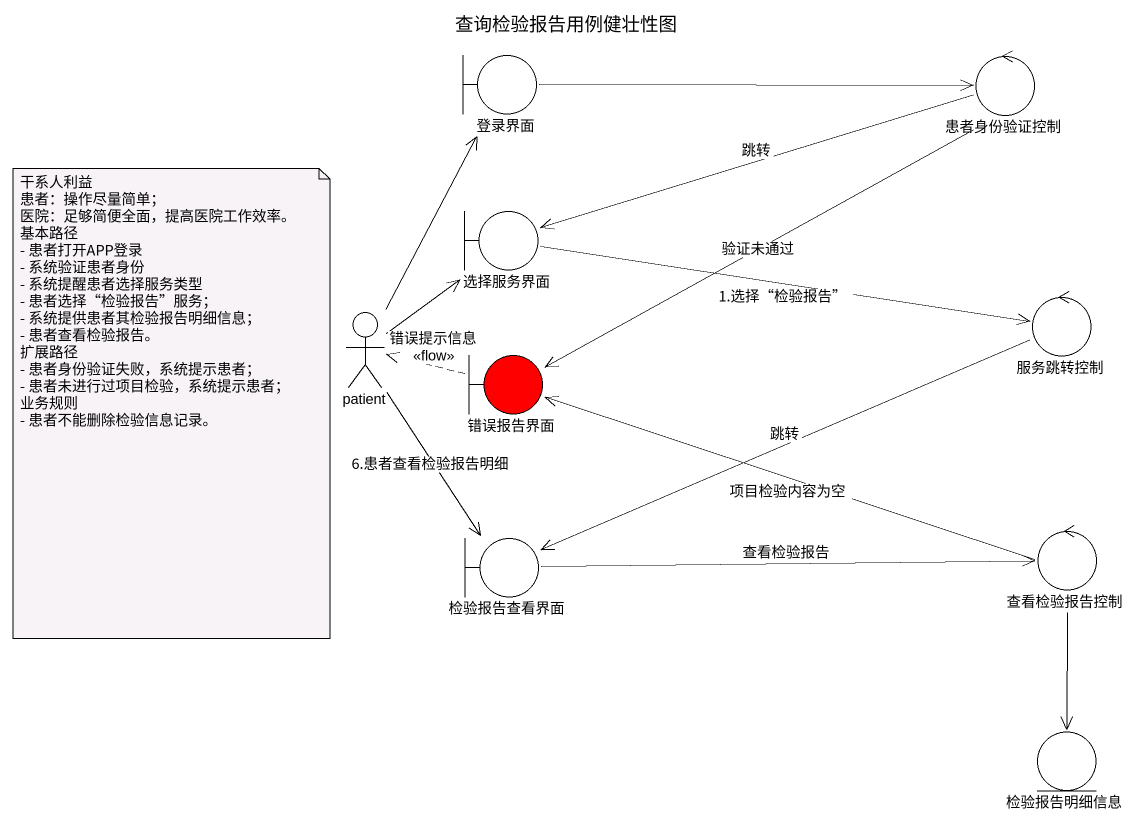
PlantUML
@startuml
title 查询检验报告用例健壮性图
boundary 登录界面
control 患者身份验证控制
boundary 选择服务界面
actor patient
control 服务跳转控制
boundary 错误报告界面 #FF0000
boundary 检验报告查看界面
control 查看检验报告控制
entity 检验报告明细信息
登录界面 -right-> 患者身份验证控制
患者身份验证控制 -left-> 选择服务界面 : 跳转
患者身份验证控制 --> 错误报告界面 : 验证未通过
选择服务界面 -right-> 服务跳转控制 : 1.选择“检验报告”
patient -up-> 登录界面
patient -up-> 选择服务界面
patient --> 检验报告查看界面 : 6.患者查看检验报告明细
服务跳转控制 -left-> 检验报告查看界面 : 跳转
错误报告界面 .left.> patient : 错误提示信息\n<<flow>>
检验报告查看界面 -right-> 查看检验报告控制 : 查看检验报告
查看检验报告控制 -left-> 错误报告界面 : 项目检验内容为空
查看检验报告控制 --> 检验报告明细信息
note as N1
  干系人利益
  患者：操作尽量简单；
  医院：足够简便全面，提高医院工作效率。
  基本路径
  - 患者打开APP登录
  - 系统验证患者身份
  - 系统提醒患者选择服务类型
  - 患者选择“检验报告”服务；
  - 系统提供患者其检验报告明细信息；
  - 患者查看检验报告。
  扩展路径
  - 患者身份验证失败，系统提示患者；
  - 患者未进行过项目检验，系统提示患者；
  业务规则
  - 患者不能删除检验信息记录。
end note
@enduml
